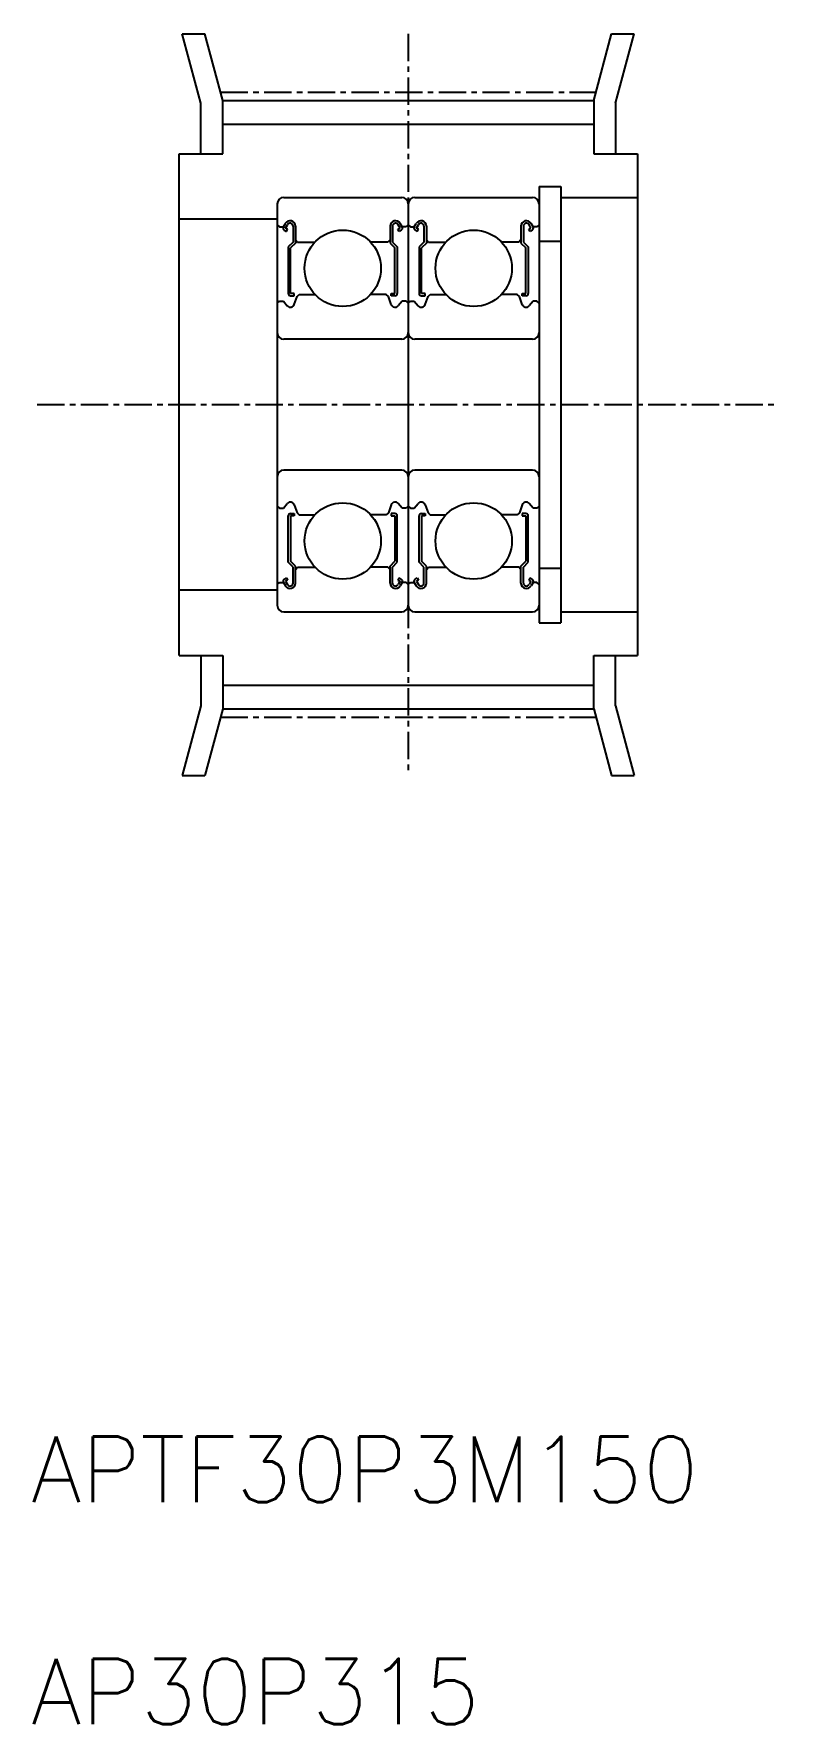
# Model space of a CAD drawing. Extents: x 22 to 56.1, y 0.3 to 77.8.
import ezdxf
from ezdxf.enums import TextEntityAlignment as Align

# ---------------------------------------------------------------- set-up
doc = ezdxf.new("R2010")
doc.units = 0
doc.linetypes.add('CENTER', pattern=[2, 1.25, -0.25, 0.25, -0.25])
doc.layers.get('0').update_dxf_attribs({"linetype": 'CONTINUOUS'})
doc.layers.add('CENTER', color=1, linetype='CONTINUOUS')
doc.styles.get("Standard").update_dxf_attribs({"font": 'txt.shx', "bigfont": 'bigfont.shx'})

msp = doc.modelspace()

# ---------------------------------------------------------------- linework, layer by layer
at = {"color": 7, "linetype": 'CONTINUOUS'}
for p, q in [((28.784, 77.807), (29.819, 77.807)), ((29.638, 74.621), (28.784, 77.807)), ((30.638, 74.752), (29.819, 77.807)), ((47.638, 74.752), (48.457, 77.807)), ((48.457, 77.807), (49.492, 77.807)), ((48.638, 74.621), (49.492, 77.807)), ((29.638, 72.307), (29.638, 74.621)), ((30.638, 72.307), (30.638, 74.752)), ((30.638, 74.752), (47.638, 74.752)), ((47.638, 74.752), (47.638, 72.307)), ((48.638, 74.621), (48.638, 72.307)), ((30.638, 73.662), (47.638, 73.662)), ((28.638, 72.307), (30.638, 72.307)), ((28.638, 49.307), (28.638, 72.307)), ((47.638, 72.307), (49.638, 72.307)), ((49.638, 72.307), (49.638, 49.307)), ((45.138, 70.807), (45.138, 50.807)), ((45.138, 70.807), (46.138, 70.807)), ((46.138, 70.807), (46.138, 50.807)), ((33.138, 70.007), (33.138, 51.607)), ((33.438, 70.307), (38.838, 70.307)), ((39.138, 70.007), (39.138, 60.807)), ((39.138, 70.007), (39.138, 51.607)), ((39.438, 70.307), (44.838, 70.307)), ((45.138, 70.007), (45.138, 60.807)), ((46.138, 70.307), (49.638, 70.307)), ((33.138, 69.307), (28.638, 69.307)), ((33.138, 69.057), (33.238, 68.957)), ((33.416, 68.957), (33.507, 69.111)), ((33.512, 68.902), (33.603, 69.055)), ((33.86, 68.986), (33.86, 68.257)), ((33.971, 68.986), (33.971, 68.211)), ((38.305, 68.986), (38.305, 68.211)), ((38.416, 68.986), (38.416, 68.257)), ((38.764, 68.902), (38.673, 69.055)), ((38.86, 68.957), (38.77, 69.111)), ((39.138, 69.057), (39.038, 68.957)), ((39.138, 69.057), (39.238, 68.957)), ((39.416, 68.957), (39.507, 69.111)), ((39.512, 68.902), (39.603, 69.055)), ((39.86, 68.986), (39.86, 68.257)), ((39.971, 68.986), (39.971, 68.211)), ((44.305, 68.986), (44.305, 68.211)), ((44.416, 68.986), (44.416, 68.257)), ((44.764, 68.902), (44.673, 69.055)), ((44.86, 68.957), (44.77, 69.111)), ((45.138, 69.057), (45.038, 68.957)), ((33.238, 68.957), (33.416, 68.957)), ((33.457, 68.806), (33.553, 68.75)), ((33.608, 68.846), (33.512, 68.902)), ((33.553, 68.75), (33.608, 68.846)), ((33.86, 68.257), (33.638, 68.035)), ((33.971, 68.211), (33.749, 67.989)), ((33.971, 68.357), (34.071, 68.257)), ((34.071, 68.257), (34.864, 68.257)), ((38.205, 68.257), (37.412, 68.257)), ((38.305, 68.357), (38.205, 68.257)), ((38.305, 68.211), (38.527, 67.989)), ((38.416, 68.257), (38.638, 68.035)), ((38.668, 68.846), (38.764, 68.902)), ((38.723, 68.75), (38.668, 68.846)), ((38.82, 68.806), (38.723, 68.75)), ((39.038, 68.957), (38.86, 68.957)), ((39.238, 68.957), (39.416, 68.957)), ((39.457, 68.806), (39.553, 68.75)), ((39.608, 68.846), (39.512, 68.902)), ((39.553, 68.75), (39.608, 68.846)), ((39.86, 68.257), (39.638, 68.035)), ((39.971, 68.211), (39.749, 67.989)), ((39.971, 68.357), (40.071, 68.257)), ((40.071, 68.257), (40.864, 68.257)), ((44.205, 68.257), (43.412, 68.257)), ((44.305, 68.357), (44.205, 68.257)), ((44.305, 68.211), (44.527, 67.989)), ((44.416, 68.257), (44.638, 68.035)), ((44.668, 68.846), (44.764, 68.902)), ((44.723, 68.75), (44.668, 68.846)), ((44.82, 68.806), (44.723, 68.75)), ((45.038, 68.957), (44.86, 68.957)), ((45.138, 68.307), (46.138, 68.307)), ((33.638, 68.035), (33.638, 65.908)), ((33.749, 65.908), (33.749, 67.989)), ((38.527, 65.908), (38.527, 67.989)), ((38.638, 68.035), (38.638, 65.908)), ((39.138, 67.707), (39.138, 67.707)), ((39.638, 68.035), (39.638, 65.908)), ((39.749, 65.908), (39.749, 67.989)), ((44.527, 65.908), (44.527, 67.989)), ((44.638, 68.035), (44.638, 65.908)), ((45.138, 67.707), (45.138, 67.707)), ((33.916, 65.908), (33.749, 65.908)), ((33.916, 65.797), (33.916, 65.908)), ((38.36, 65.908), (38.527, 65.908)), ((38.36, 65.797), (38.36, 65.908)), ((39.916, 65.908), (39.749, 65.908)), ((39.916, 65.797), (39.916, 65.908)), ((44.36, 65.797), (44.36, 65.908)), ((44.36, 65.908), (44.527, 65.908)), ((33.138, 65.457), (33.238, 65.557)), ((33.238, 65.557), (33.416, 65.557)), ((33.416, 65.557), (33.595, 65.339)), ((33.749, 65.797), (33.916, 65.797)), ((33.916, 65.404), (34.046, 65.763)), ((34.046, 65.763), (34.146, 65.857)), ((34.146, 65.857), (34.864, 65.857)), ((38.13, 65.857), (37.412, 65.857)), ((38.23, 65.763), (38.13, 65.857)), ((38.36, 65.404), (38.23, 65.763)), ((38.527, 65.797), (38.36, 65.797)), ((38.86, 65.557), (38.681, 65.339)), ((39.038, 65.557), (38.86, 65.557)), ((39.138, 65.457), (39.038, 65.557)), ((39.138, 65.457), (39.238, 65.557)), ((39.138, 65.407), (39.138, 65.407)), ((39.238, 65.557), (39.416, 65.557)), ((39.416, 65.557), (39.595, 65.339)), ((39.749, 65.797), (39.916, 65.797)), ((39.916, 65.404), (40.046, 65.763)), ((40.046, 65.763), (40.146, 65.857)), ((40.146, 65.857), (40.864, 65.857)), ((44.13, 65.857), (43.412, 65.857)), ((44.23, 65.763), (44.13, 65.857)), ((44.36, 65.404), (44.23, 65.763)), ((44.527, 65.797), (44.36, 65.797)), ((44.86, 65.557), (44.681, 65.339)), ((45.038, 65.557), (44.86, 65.557)), ((45.138, 65.457), (45.038, 65.557)), ((45.138, 65.407), (45.138, 65.407)), ((38.838, 63.807), (33.438, 63.807)), ((44.838, 63.807), (39.438, 63.807)), ((38.838, 57.807), (33.438, 57.807)), ((44.838, 57.807), (39.438, 57.807)), ((33.138, 56.157), (33.238, 56.057)), ((33.238, 56.057), (33.416, 56.057)), ((33.416, 56.057), (33.595, 56.276)), ((33.749, 55.817), (33.916, 55.817)), ((33.916, 56.21), (34.046, 55.851)), ((33.916, 55.817), (33.916, 55.706)), ((34.046, 55.851), (34.146, 55.757)), ((38.23, 55.851), (38.13, 55.757)), ((38.36, 56.21), (38.23, 55.851)), ((38.527, 55.817), (38.36, 55.817)), ((38.36, 55.817), (38.36, 55.706)), ((38.86, 56.057), (38.681, 56.276)), ((39.038, 56.057), (38.86, 56.057)), ((39.138, 56.157), (39.038, 56.057)), ((39.138, 56.207), (39.138, 56.207)), ((39.138, 56.157), (39.238, 56.057)), ((39.238, 56.057), (39.416, 56.057)), ((39.416, 56.057), (39.595, 56.276)), ((39.749, 55.817), (39.916, 55.817)), ((39.916, 56.21), (40.046, 55.851)), ((39.916, 55.817), (39.916, 55.706)), ((40.046, 55.851), (40.146, 55.757)), ((44.23, 55.851), (44.13, 55.757)), ((44.36, 56.21), (44.23, 55.851)), ((44.36, 55.817), (44.36, 55.706)), ((44.527, 55.817), (44.36, 55.817)), ((44.86, 56.057), (44.681, 56.276)), ((45.038, 56.057), (44.86, 56.057)), ((45.138, 56.157), (45.038, 56.057)), ((45.138, 56.207), (45.138, 56.207)), ((33.638, 53.58), (33.638, 55.706)), ((33.749, 55.706), (33.749, 53.626)), ((33.916, 55.706), (33.749, 55.706)), ((34.146, 55.757), (34.864, 55.757)), ((38.13, 55.757), (37.412, 55.757)), ((38.36, 55.706), (38.527, 55.706)), ((38.527, 55.706), (38.527, 53.626)), ((38.638, 53.58), (38.638, 55.706)), ((39.638, 53.58), (39.638, 55.706)), ((39.916, 55.706), (39.749, 55.706)), ((39.749, 55.706), (39.749, 53.626)), ((40.146, 55.757), (40.864, 55.757)), ((44.13, 55.757), (43.412, 55.757)), ((44.36, 55.706), (44.527, 55.706)), ((44.527, 55.706), (44.527, 53.626)), ((44.638, 53.58), (44.638, 55.706)), ((33.86, 53.357), (33.638, 53.58)), ((33.971, 53.403), (33.749, 53.626)), ((38.305, 53.403), (38.527, 53.626)), ((38.416, 53.357), (38.638, 53.58)), ((39.138, 53.907), (39.138, 53.907)), ((39.86, 53.357), (39.638, 53.58)), ((39.971, 53.403), (39.749, 53.626)), ((44.305, 53.403), (44.527, 53.626)), ((44.416, 53.357), (44.638, 53.58)), ((45.138, 53.907), (45.138, 53.907)), ((33.457, 52.809), (33.553, 52.865)), ((33.608, 52.768), (33.512, 52.713)), ((33.512, 52.713), (33.603, 52.56)), ((33.553, 52.865), (33.608, 52.768)), ((33.86, 52.629), (33.86, 53.357)), ((33.971, 52.629), (33.971, 53.403)), ((33.971, 53.257), (34.071, 53.357)), ((34.071, 53.357), (34.864, 53.357)), ((38.205, 53.357), (37.412, 53.357)), ((38.305, 53.257), (38.205, 53.357)), ((38.305, 52.629), (38.305, 53.403)), ((38.416, 52.629), (38.416, 53.357)), ((38.723, 52.865), (38.668, 52.768)), ((38.668, 52.768), (38.764, 52.713)), ((38.764, 52.713), (38.673, 52.56)), ((38.82, 52.809), (38.723, 52.865)), ((39.457, 52.809), (39.553, 52.865)), ((39.608, 52.768), (39.512, 52.713)), ((39.512, 52.713), (39.603, 52.56)), ((39.553, 52.865), (39.608, 52.768)), ((39.86, 52.629), (39.86, 53.357)), ((39.971, 52.629), (39.971, 53.403)), ((39.971, 53.257), (40.071, 53.357)), ((40.071, 53.357), (40.864, 53.357)), ((44.205, 53.357), (43.412, 53.357)), ((44.305, 53.257), (44.205, 53.357)), ((44.305, 52.629), (44.305, 53.403)), ((44.416, 52.629), (44.416, 53.357)), ((44.723, 52.865), (44.668, 52.768)), ((44.668, 52.768), (44.764, 52.713)), ((44.764, 52.713), (44.673, 52.56)), ((44.82, 52.809), (44.723, 52.865)), ((45.138, 53.307), (46.138, 53.307)), ((33.138, 52.307), (28.638, 52.307)), ((33.138, 52.557), (33.238, 52.657)), ((33.238, 52.657), (33.416, 52.657)), ((33.416, 52.657), (33.507, 52.504)), ((38.86, 52.657), (38.77, 52.504)), ((39.038, 52.657), (38.86, 52.657)), ((39.138, 52.557), (39.038, 52.657)), ((39.138, 52.557), (39.238, 52.657)), ((39.238, 52.657), (39.416, 52.657)), ((39.416, 52.657), (39.507, 52.504)), ((44.86, 52.657), (44.77, 52.504)), ((45.038, 52.657), (44.86, 52.657)), ((45.138, 52.557), (45.038, 52.657)), ((33.438, 51.307), (38.838, 51.307)), ((39.438, 51.307), (44.838, 51.307)), ((46.138, 51.307), (49.638, 51.307)), ((45.138, 50.807), (46.138, 50.807)), ((28.638, 49.307), (30.638, 49.307)), ((29.638, 49.307), (29.638, 46.994)), ((30.638, 49.307), (30.638, 46.862)), ((47.638, 49.307), (49.638, 49.307)), ((47.638, 46.862), (47.638, 49.307)), ((48.638, 46.994), (48.638, 49.307)), ((30.638, 47.952), (47.638, 47.952)), ((29.638, 46.994), (28.784, 43.807)), ((30.638, 46.862), (29.819, 43.807)), ((30.638, 46.862), (47.638, 46.862)), ((47.638, 46.862), (48.457, 43.807)), ((48.638, 46.994), (49.492, 43.807)), ((28.784, 43.807), (29.819, 43.807)), ((48.457, 43.807), (49.492, 43.807))]:
    msp.add_line(p, q, dxfattribs=at)
for centre in [(36.138, 67.057), (42.138, 67.057), (36.138, 54.557), (42.138, 54.557)]:
    msp.add_circle(centre, 1.75, dxfattribs=at)
for centre, radius, start, end in [((33.438, 70.007), 0.3, 90, 180), ((38.838, 70.007), 0.3, 0, 90), ((39.438, 70.007), 0.3, 90, 180), ((44.838, 70.007), 0.3, 0, 90), ((33.722, 68.986), 0.249, 0, 150.00121), ((33.722, 68.986), 0.138, 0, 150.00256), ((38.554, 68.986), 0.249, 29.99879, 180), ((38.554, 68.986), 0.138, 29.99744, 180), ((39.722, 68.986), 0.249, 0, 150.00121), ((39.722, 68.986), 0.138, 0, 150.00256), ((44.554, 68.986), 0.249, 29.99879, 180), ((44.554, 68.986), 0.138, 29.99744, 180), ((33.512, 68.902), 0.111, 149.98707, 240.00905), ((38.764, 68.902), 0.111, 299.99095, 30.01293), ((39.512, 68.902), 0.111, 149.98707, 240.00905), ((44.764, 68.902), 0.111, 299.99095, 30.01293), ((33.749, 65.908), 0.111, 180.00005, 270.00003), ((38.527, 65.908), 0.111, 269.99997, 359.99995), ((39.749, 65.908), 0.111, 180.00005, 270.00003), ((44.527, 65.908), 0.111, 269.99997, 359.99995), ((33.737, 65.458), 0.186, 220.0002, 343.15268), ((38.539, 65.458), 0.186, 196.84732, 319.9998), ((39.737, 65.458), 0.186, 220.0002, 343.15268), ((44.539, 65.458), 0.186, 196.84732, 319.9998), ((33.438, 64.107), 0.3, 180, 270), ((38.838, 64.107), 0.3, 270, 0), ((39.438, 64.107), 0.3, 180, 270), ((44.838, 64.107), 0.3, 270, 0), ((33.438, 57.507), 0.3, 90, 180), ((38.838, 57.507), 0.3, 0, 90), ((39.438, 57.507), 0.3, 90, 180), ((44.838, 57.507), 0.3, 0, 90), ((33.737, 56.156), 0.186, 16.84732, 139.9998), ((33.749, 55.706), 0.111, 89.99997, 179.99995), ((38.539, 56.156), 0.186, 40.0002, 163.15268), ((38.527, 55.706), 0.111, 0.00005, 90.00003), ((39.737, 56.156), 0.186, 16.84732, 139.9998), ((39.749, 55.706), 0.111, 89.99997, 179.99995), ((44.539, 56.156), 0.186, 40.0002, 163.15268), ((44.527, 55.706), 0.111, 0.00005, 90.00003), ((33.512, 52.713), 0.111, 119.99095, 210.01293), ((38.764, 52.713), 0.111, 329.98707, 60.00905), ((39.512, 52.713), 0.111, 119.99095, 210.01293), ((44.764, 52.713), 0.111, 329.98707, 60.00905), ((33.722, 52.629), 0.249, 209.99879, 0), ((33.722, 52.629), 0.138, 209.99744, 0), ((38.554, 52.629), 0.249, 180, 330.00121), ((38.554, 52.629), 0.138, 180, 330.00256), ((39.722, 52.629), 0.249, 209.99879, 0), ((39.722, 52.629), 0.138, 209.99744, 0), ((44.554, 52.629), 0.249, 180, 330.00121), ((44.554, 52.629), 0.138, 180, 330.00256), ((33.438, 51.607), 0.3, 180, 270), ((38.838, 51.607), 0.3, 270, 0), ((39.438, 51.607), 0.3, 180, 270), ((44.838, 51.607), 0.3, 270, 0)]:
    msp.add_arc(centre, radius, start, end, dxfattribs=at)
at = {"layer": 'CENTER', "color": 1, "linetype": 'CENTER'}
for p, q in [((39.138, 77.807), (39.138, 43.807)), ((30.536, 75.132), (47.74, 75.132)), ((22.138, 60.807), (56.138, 60.807)), ((30.536, 46.482), (47.74, 46.482))]:
    msp.add_line(p, q, dxfattribs=at)

# ---------------------------------------------------------------- texts
at = {"color": 7, "linetype": 'CONTINUOUS'}
for s, p in [('APTF30P3M150', (21.852, 9.6)), ('AP30P315', (21.852, -0.586))]:
    msp.add_text(s, height=3, dxfattribs=at).set_placement(p, align=Align.BOTTOM_LEFT)

doc.saveas('drawing.dxf')
